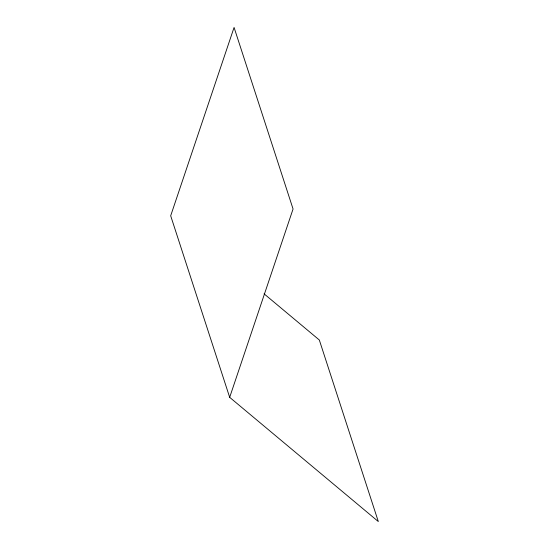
<?xml version="1.0" encoding="UTF-8"?>
<svg xmlns="http://www.w3.org/2000/svg" width="549" height="549" viewBox="0 0 549 549"><rect width="100%" height="100%" fill="white"/><g stroke="black" fill="none" stroke-linecap="round" stroke-linejoin="round"><path stroke-width="0.82" d="M229.674 397.339L293.063 208.997L234.073 27.45L170.684 215.791L229.674 397.339L378.316 521.55L319.326 340.003L264.076 293.832"/></g></svg>
